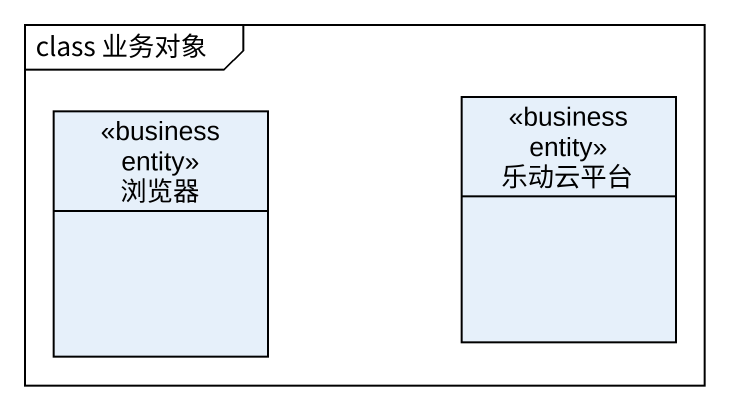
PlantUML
@startuml
mainframe class 业务对象
hide circle
hide empty members
class 浏览器 <<business entity>>
class 乐动云平台 <<business entity>>
@enduml
